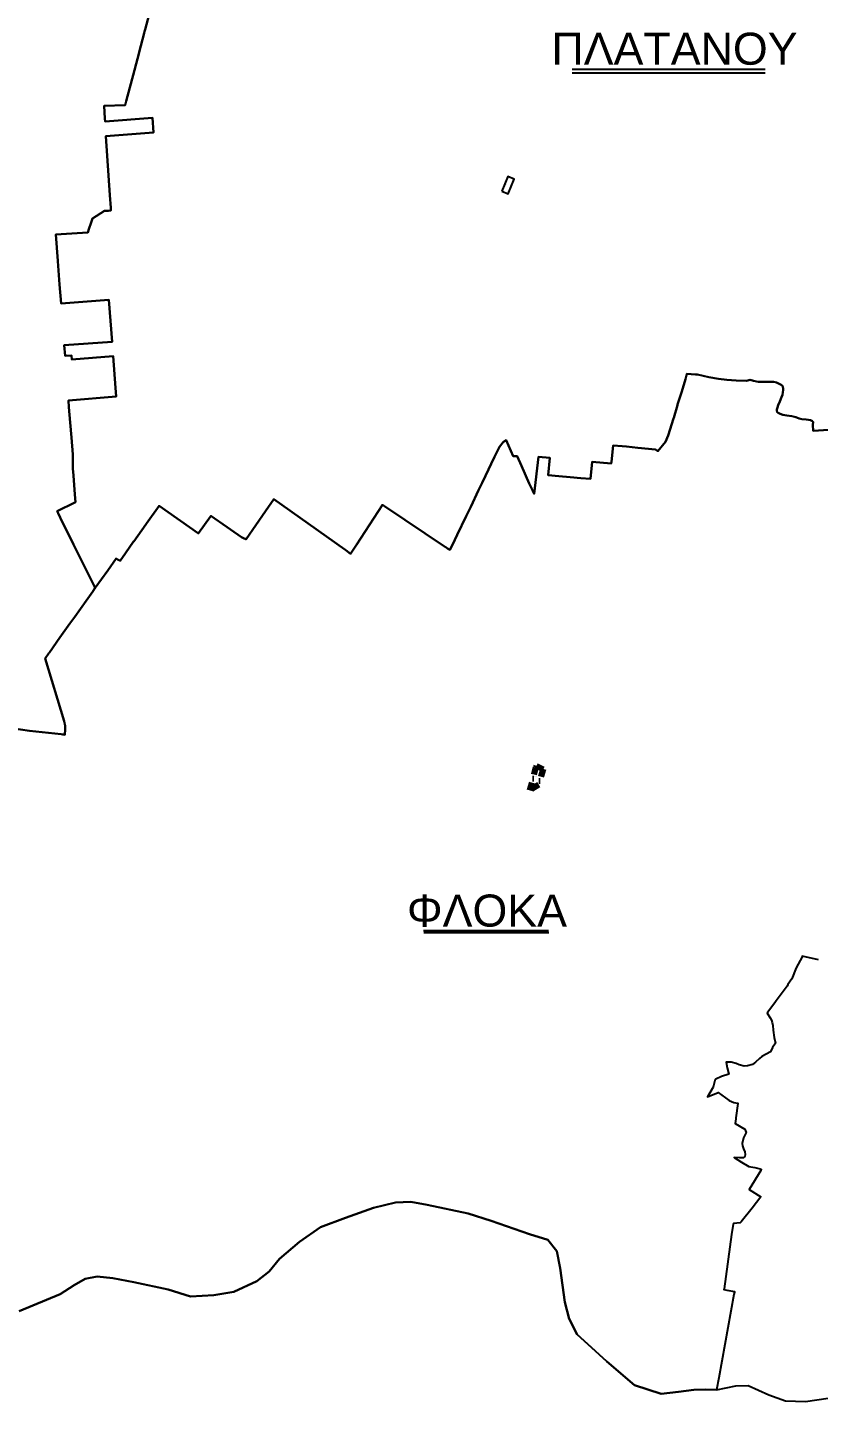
# Model space of a CAD drawing. Header units: metres. Extents: x 245125 to 394351, y 270578 to 4233311.
# Drawn here: x 287054 to 289523, y 4167088 to 4171379 of the extents above; entities that cross this region are included whole.
import ezdxf
from ezdxf.enums import TextEntityAlignment as Align
from ezdxf.lldxf.tags import DXFTag

# ---------------------------------------------------------------- set-up
doc = ezdxf.new("R2010")
doc.units = ezdxf.units.M
doc.linetypes.add('DASHDOT', pattern=[25.4, 12.7, -6.35, 0, -6.35])
for name, color, linetype in [('4495-(228-329)', 103, 'Continuous'), ('ASTOTA', 7, 'Continuous'), ('topo2013', 66, 'Continuous'), ('topo2019', 6, 'Continuous'), ('ΗΛΕΙΑ_Ονομασία ΟΤΑ_ΟΚΧΕ', 6, 'Continuous')]:
    doc.layers.add(name, color=color, linetype=linetype)
doc.styles.add('ARIAL', font='arial.ttf')
doc.styles.get("Standard").update_dxf_attribs({"font": 'arial.ttf'})
tags = doc.linetypes.add('HIDDEN', pattern=[0.375, 0.25, -0.125]).pattern_tags.tags
tags[6:7] = [DXFTag(74, 4), DXFTag(75, 0), DXFTag(340, '0'), DXFTag(46, 1.0), DXFTag(50, 0.0), DXFTag(44, 0.0), DXFTag(45, 0.0)]
tags[4:5] = [DXFTag(74, 4), DXFTag(75, 0), DXFTag(340, '0'), DXFTag(46, 1.0), DXFTag(50, 0.0), DXFTag(44, 0.0), DXFTag(45, 0.0)]

msp = doc.modelspace()

# ---------------------------------------------------------------- linework, layer by layer
at = {"layer": '4495-(228-329)', "color": 103}
for p, q in [((288753.9, 4171248.3), (289357.3, 4171248.3)), ((288753.9, 4171236.6), (289357.3, 4171236.6)), ((288290.4, 4168558.1), (288680.2, 4168558.1)), ((288291.6, 4168551.9), (288681.4, 4168551.9))]:
    msp.add_line(p, q, dxfattribs=at)
at = {"layer": 'ASTOTA', "color": 253, "linetype": 'HIDDEN', "ltscale": 300}
for points in [[(287450.7, 4171482.8), (287420.9, 4171372.1), (287419.4, 4171366.4), (287418.4, 4171361), (287402.6, 4171301.8), (287402.2, 4171300.3), (287387.5, 4171245), (287362, 4171148.7), (287360.8, 4171143.9), (287358.9, 4171136.2), (287292.9, 4171133.6), (287295.3, 4171094.6), (287295.9, 4171084.8), (287443.6, 4171096.3), (287447.5, 4171051.2), (287298.8, 4171039.7), (287302.9, 4170977.7), (287310.9, 4170855.2), (287313.5, 4170815.2), (287313.9, 4170808.7), (287314, 4170806.9), (287306.6, 4170806.4), (287294.1, 4170805.9), (287256.5, 4170782.5), (287253.4, 4170772.5), (287251.5, 4170766.4), (287246.6, 4170752.4), (287241.6, 4170738.3), (287141.8, 4170732.4), (287148.1, 4170650), (287148.2, 4170648.5), (287153.8, 4170576.3), (287158.4, 4170516.5), (287308.1, 4170528.6), (287317.6, 4170397.1), (287168.3, 4170386.1), (287170.9, 4170353.3), (287190.6, 4170354.5), (287192.2, 4170341.5), (287320.8, 4170352.2), (287328.5, 4170252.8), (287330.6, 4170225.7), (287181.6, 4170213.6), (287183.2, 4170192.9), (287187, 4170144.6), (287190.8, 4170098.6), (287190.9, 4170097.7), (287195.4, 4170044.6), (287195.5, 4170026.5), (287195.5, 4170025.6), (287195.6, 4170001.2), (287197.1, 4169979.8), (287201.2, 4169920.1), (287203.7, 4169895.9), (287201.4, 4169894.8), (287146.1, 4169867.9), (287149.3, 4169861.4), (287155.9, 4169848.1), (287156.6, 4169846.5), (287157, 4169845.8), (287197.3, 4169764.5), (287201.8, 4169755.5), (287265.1, 4169628.4), (287263.6, 4169626.2), (287257.3, 4169617.3), (287236.6, 4169588.3), (287201, 4169538.3), (287186.3, 4169517.8), (287154.7, 4169473.8), (287121.9, 4169427.1), (287120.3, 4169424.8), (287108.5, 4169408.1), (287168.1, 4169212.1), (287170.8, 4169197.9), (287171.2, 4169187.2), (287170, 4169170.1), (287166.3, 4169170.5), (287162.9, 4169170.9), (287159.3, 4169171.3), (287158.8, 4169171.3), (287060.1, 4169182.3), (286947, 4169199.1)], [(289555.2, 4170122.1), (289507.2, 4170118.6), (289506.2, 4170118.5), (289506, 4170137.8), (289506.4, 4170146.7), (289504.4, 4170149.5), (289498, 4170152), (289492, 4170153.6), (289485.3, 4170154), (289471.4, 4170155), (289463.4, 4170157.2), (289452.7, 4170161.5), (289439.6, 4170164.7), (289425, 4170166.4), (289412.4, 4170168.5), (289403.7, 4170171.9), (289397.4, 4170175.2), (289394.3, 4170177.2), (289393.6, 4170181.2), (289393.7, 4170185.2), (289394.9, 4170192.3), (289397.4, 4170199), (289402.3, 4170211.1), (289408, 4170223.7), (289410.7, 4170230.9), (289412.5, 4170240.2), (289413.2, 4170246.5), (289413.1, 4170251.4), (289411.7, 4170256.7), (289409.9, 4170260.1), (289406.7, 4170262.9), (289401, 4170266.1), (289392.1, 4170269.9), (289384.4, 4170272.1), (289376.3, 4170272.1), (289364.7, 4170272), (289349.3, 4170271.9), (289334.6, 4170272.5), (289320.4, 4170275.3), (289310.1, 4170278.4), (289298.5, 4170275.5), (289265.8, 4170276.3), (289237.1, 4170278.4), (289211, 4170281.1), (289181, 4170286.1), (289145.9, 4170294.6), (289139.5, 4170295.1), (289112.4, 4170297.1), (289108, 4170280.1), (289096.7, 4170242), (289095, 4170236), (289084.5, 4170204.6), (289083.2, 4170200.8), (289082.7, 4170199.3), (289071.6, 4170160), (289070.9, 4170157.8), (289054.5, 4170104.6), (289045.7, 4170084.8), (289021.6, 4170055.7), (289014.1, 4170061), (288958.9, 4170066.3), (288923.5, 4170069.7), (288910.1, 4170071), (288882.5, 4170073.7), (288877, 4170021.8), (288876.5, 4170017.2), (288875.8, 4170017.3), (288816.6, 4170022.6), (288811.7, 4169968.6), (288781.7, 4169971.4), (288748.4, 4169974.5), (288712.2, 4169977.8), (288679.7, 4169980.9), (288684.4, 4170034.8), (288649.4, 4170038.1), (288636, 4169921.9), (288630.8, 4169934.1), (288620.4, 4169954.9), (288596.3, 4170009.6), (288583, 4170039.6), (288577.1, 4170039.6), (288570, 4170039.6), (288548.2, 4170090.3), (288539.8, 4170084.7), (288538.6, 4170084), (288527.5, 4170069.5), (288512.2, 4170037.4), (288501.8, 4170015.8), (288493.2, 4169997.9), (288484, 4169978.7), (288473.4, 4169956.7), (288462.2, 4169933.4), (288437.5, 4169881.9), (288423.4, 4169852.5), (288395.6, 4169794.5), (288380.6, 4169763.3), (288372.8, 4169746.9), (288365.3, 4169751.9), (288359.6, 4169755.6), (288358.9, 4169756.1), (288168.2, 4169883.7), (288162.5, 4169887.5), (288080.7, 4169762.8), (288062.6, 4169735.2), (288047.5, 4169745.9), (288044, 4169748.4), (287930.1, 4169829.3), (287823.2, 4169905.3), (287797.3, 4169868.2), (287736, 4169780.5), (287735, 4169781), (287728.5, 4169784.1), (287722, 4169787.2), (287653.4, 4169835.2), (287650.4, 4169837.3), (287626.5, 4169854), (287625.5, 4169852.4), (287625, 4169851.8), (287624.8, 4169851.5), (287588.1, 4169798.9), (287587.5, 4169797.9), (287464.5, 4169885.2), (287424.8, 4169829.2), (287423, 4169826.6), (287385.5, 4169773.7), (287384.9, 4169772.9), (287359.3, 4169736.8), (287342.6, 4169713.2), (287341.6, 4169713.7), (287336.6, 4169716.5), (287330.5, 4169719.9), (287304.2, 4169683), (287265.1, 4169628.4), (287201.8, 4169755.5), (287197.3, 4169764.5), (287157, 4169845.8), (287156.6, 4169846.5), (287155.9, 4169848.1), (287149.3, 4169861.4), (287146.1, 4169867.9), (287201.4, 4169894.8), (287203.7, 4169895.9), (287201.2, 4169920.1), (287197.1, 4169979.8), (287195.6, 4170001.2), (287195.5, 4170025.6), (287195.5, 4170026.5), (287195.4, 4170044.6), (287190.9, 4170097.7), (287190.8, 4170098.6), (287187, 4170144.6), (287183.2, 4170192.9), (287181.6, 4170213.6), (287330.6, 4170225.7), (287328.5, 4170252.8), (287320.8, 4170352.2), (287192.2, 4170341.5), (287190.6, 4170354.5), (287170.9, 4170353.3), (287168.3, 4170386.1), (287317.6, 4170397.1), (287308.1, 4170528.6), (287158.4, 4170516.5), (287153.8, 4170576.3), (287148.2, 4170648.5), (287148.1, 4170650), (287141.8, 4170732.4), (287241.6, 4170738.3), (287246.6, 4170752.4), (287251.5, 4170766.4), (287253.4, 4170772.5), (287256.5, 4170782.5), (287294.1, 4170805.9), (287306.6, 4170806.4), (287314, 4170806.9), (287313.9, 4170808.7), (287313.5, 4170815.2), (287310.9, 4170855.2), (287302.9, 4170977.7), (287298.8, 4171039.7), (287447.5, 4171051.2), (287443.6, 4171096.3), (287295.9, 4171084.8), (287295.3, 4171094.6), (287292.9, 4171133.6), (287358.9, 4171136.2), (287360.8, 4171143.9), (287362, 4171148.7), (287387.5, 4171245), (287402.2, 4171300.3), (287402.6, 4171301.8), (287418.4, 4171361), (287419.4, 4171366.4), (287420.9, 4171372.1), (287450.7, 4171482.8)], [(286947, 4169199.1), (287060.1, 4169182.3), (287158.8, 4169171.3), (287159.3, 4169171.3), (287162.9, 4169170.9), (287166.3, 4169170.5), (287170, 4169170.1), (287171.2, 4169187.2), (287170.8, 4169197.9), (287168.1, 4169212.1), (287108.5, 4169408.1), (287120.3, 4169424.8), (287121.9, 4169427.1), (287154.7, 4169473.8), (287186.3, 4169517.8), (287201, 4169538.3), (287236.6, 4169588.3), (287257.3, 4169617.3), (287265.1, 4169628.4), (287304.2, 4169683), (287330.5, 4169719.9), (287336.6, 4169716.5), (287341.6, 4169713.7), (287342.6, 4169713.2), (287359.3, 4169736.8), (287384.9, 4169772.9), (287385.5, 4169773.7), (287423, 4169826.6), (287424.8, 4169829.2), (287464.5, 4169885.2), (287587.5, 4169797.9), (287588.1, 4169798.9), (287624.8, 4169851.5), (287625, 4169851.8), (287625.5, 4169852.4), (287626.5, 4169854), (287650.4, 4169837.3), (287653.4, 4169835.2), (287722, 4169787.2), (287728.5, 4169784.1), (287735, 4169781), (287736, 4169780.5), (287797.3, 4169868.2), (287823.2, 4169905.3), (287930.1, 4169829.3), (288044, 4169748.4), (288047.5, 4169745.9), (288062.6, 4169735.2), (288080.7, 4169762.8), (288162.5, 4169887.5), (288168.2, 4169883.7), (288358.9, 4169756.1), (288359.6, 4169755.6), (288365.3, 4169751.9), (288372.8, 4169746.9), (288380.6, 4169763.3), (288395.6, 4169794.5), (288423.4, 4169852.5), (288437.5, 4169881.9), (288462.2, 4169933.4), (288473.4, 4169956.7), (288484, 4169978.7), (288493.2, 4169997.9), (288501.8, 4170015.8), (288512.2, 4170037.4), (288527.5, 4170069.5), (288538.6, 4170084), (288539.8, 4170084.7), (288548.2, 4170090.3), (288570, 4170039.6), (288577.1, 4170039.6), (288583, 4170039.6), (288596.3, 4170009.6), (288620.4, 4169954.9), (288630.8, 4169934.1), (288636, 4169921.9), (288649.4, 4170038.1), (288684.4, 4170034.8), (288679.7, 4169980.9), (288712.2, 4169977.8), (288748.4, 4169974.5), (288781.7, 4169971.4), (288811.7, 4169968.6), (288816.6, 4170022.6), (288875.8, 4170017.3), (288876.5, 4170017.2), (288877, 4170021.8), (288882.5, 4170073.7), (288910.1, 4170071), (288923.5, 4170069.7), (288958.9, 4170066.3), (289014.1, 4170061), (289021.6, 4170055.7), (289045.7, 4170084.8), (289054.5, 4170104.6), (289070.9, 4170157.8), (289071.6, 4170160), (289082.7, 4170199.3), (289083.2, 4170200.8), (289084.5, 4170204.6), (289095, 4170236), (289096.7, 4170242), (289108, 4170280.1), (289112.4, 4170297.1), (289139.5, 4170295.1), (289145.9, 4170294.6), (289181, 4170286.1), (289211, 4170281.1), (289237.1, 4170278.4), (289265.8, 4170276.3), (289298.5, 4170275.5), (289310.1, 4170278.4), (289320.4, 4170275.3), (289334.6, 4170272.5), (289349.3, 4170271.9), (289364.7, 4170272), (289376.3, 4170272.1), (289384.4, 4170272.1), (289392.1, 4170269.9), (289401, 4170266.1), (289406.7, 4170262.9), (289409.9, 4170260.1), (289411.7, 4170256.7), (289413.1, 4170251.4), (289413.2, 4170246.5), (289412.5, 4170240.2), (289410.7, 4170230.9), (289408, 4170223.7), (289402.3, 4170211.1), (289397.4, 4170199), (289394.9, 4170192.3), (289393.7, 4170185.2), (289393.6, 4170181.2), (289394.3, 4170177.2), (289397.4, 4170175.2), (289403.7, 4170171.9), (289412.4, 4170168.5), (289425, 4170166.4), (289439.6, 4170164.7), (289452.7, 4170161.5), (289463.4, 4170157.2), (289471.4, 4170155), (289485.3, 4170154), (289492, 4170153.6), (289498, 4170152), (289504.4, 4170149.5), (289506.4, 4170146.7), (289506, 4170137.8), (289506.2, 4170118.5), (289507.2, 4170118.6), (289555.2, 4170122.1)], [(289523.4, 4168466.9), (289472.8, 4168478.6), (289472, 4168476.2), (289453.4, 4168441.8), (289439.7, 4168407.4), (289428.1, 4168390.3), (289425.6, 4168384.9), (289412.8, 4168367.6), (289391, 4168338.5), (289386.9, 4168333), (289364, 4168302.3), (289362.8, 4168300.6), (289372.3, 4168286.1), (289376.1, 4168278.6), (289378.6, 4168271.3), (289380.3, 4168261.5), (289381.9, 4168246.9), (289384.9, 4168224.7), (289389.5, 4168206.7), (289380, 4168193.6), (289373, 4168179.6), (289346.6, 4168164.6), (289338.7, 4168159), (289326.6, 4168147.3), (289316.9, 4168140.4), (289301.8, 4168136.1), (289290.9, 4168134.9), (289275.7, 4168138.9), (289266.4, 4168143.5), (289251.2, 4168146.9), (289234.6, 4168147.7), (289237.8, 4168129.8), (289242.9, 4168109.4), (289220.5, 4168102.5), (289202.4, 4168094.5), (289200.2, 4168090.4), (289194.1, 4168069), (289176.6, 4168039), (289210.5, 4168052.2), (289244.5, 4168028), (289259.1, 4168021.3), (289272, 4168019.4), (289271.9, 4168018.4), (289265.3, 4167973.1), (289264.9, 4167970.2), (289262.8, 4167955.8), (289293.5, 4167937.6), (289297.8, 4167928.1), (289295.3, 4167923.2), (289289.2, 4167911.2), (289284.9, 4167892.9), (289286, 4167885.7), (289289.3, 4167877), (289293.1, 4167867.7), (289294.2, 4167859), (289293.2, 4167852.7), (289288.3, 4167848.6), (289277, 4167848.7), (289260.5, 4167849.5), (289283.3, 4167834.6), (289305.6, 4167821.6), (289325, 4167818.7), (289341.2, 4167814.1), (289345, 4167812.2), (289343.2, 4167809.2), (289306.7, 4167749.7), (289343.8, 4167727.1), (289316, 4167691.9), (289281.7, 4167648.7), (289279.3, 4167645.6), (289257.6, 4167643.8), (289257.3, 4167641.7), (289251.9, 4167609.2), (289228.4, 4167439.9), (289228.1, 4167437.7), (289237.3, 4167435.7), (289261.1, 4167431.4), (289260.6, 4167429.2), (289259.2, 4167422.1), (289212, 4167161), (289205.4, 4167124.5), (289169.5, 4167125.1), (289133.7, 4167124), (289086.3, 4167117.5), (289032.3, 4167112), (288948.6, 4167138.7), (288862.7, 4167212.4), (288803.3, 4167266.7), (288769.9, 4167296.9), (288744.4, 4167345.8), (288731.6, 4167398.3), (288717.1, 4167503.7), (288706.4, 4167557.6), (288677.8, 4167592), (288621.3, 4167610), (288501.6, 4167651.7), (288429.7, 4167674.8), (288301.5, 4167701.6), (288250.5, 4167710.8), (288202.9, 4167709.1), (288134.3, 4167692.4), (288046.5, 4167661.5), (287968.8, 4167632.3), (287902.6, 4167586.7), (287840.3, 4167532.8), (287808.2, 4167494.1), (287769.5, 4167463), (287697.7, 4167429.7), (287635.6, 4167420), (287562.9, 4167415.9), (287493.2, 4167437.1), (287386.2, 4167460.2), (287320, 4167473.2), (287271.4, 4167477.8), (287233.5, 4167470.6), (287199.7, 4167450.7), (287156.2, 4167423.3), (287028, 4167370.2)], [(287028, 4167370.2), (287156.2, 4167423.3), (287199.7, 4167450.7), (287233.5, 4167470.6), (287271.4, 4167477.8), (287320, 4167473.2), (287386.2, 4167460.2), (287493.2, 4167437.1), (287562.9, 4167415.9), (287635.6, 4167420), (287697.7, 4167429.7), (287769.5, 4167463), (287808.2, 4167494.1), (287840.3, 4167532.8), (287902.6, 4167586.7), (287968.8, 4167632.3), (288046.5, 4167661.5), (288134.3, 4167692.4), (288202.9, 4167709.1), (288250.5, 4167710.8), (288301.5, 4167701.6), (288429.7, 4167674.8), (288501.6, 4167651.7), (288621.3, 4167610), (288677.8, 4167592), (288706.4, 4167557.6), (288717.1, 4167503.7), (288731.6, 4167398.3), (288744.4, 4167345.8), (288769.9, 4167296.9), (288803.3, 4167266.7), (288862.7, 4167212.4), (288948.6, 4167138.7), (289032.3, 4167112), (289086.3, 4167117.5), (289133.7, 4167124), (289169.5, 4167125.1), (289205.4, 4167124.5), (289265, 4167136.1), (289303.6, 4167137.1), (289368.8, 4167108.3), (289419.9, 4167089.9), (289482.8, 4167087.5), (289553.2, 4167098.4)], [(287028, 4167370.2), (287156.2, 4167423.3), (287199.7, 4167450.7), (287233.5, 4167470.6), (287271.4, 4167477.8), (287320, 4167473.2), (287386.2, 4167460.2), (287493.2, 4167437.1), (287562.9, 4167415.9), (287635.6, 4167420), (287697.7, 4167429.7), (287769.5, 4167463), (287808.2, 4167494.1), (287840.3, 4167532.8), (287902.6, 4167586.7), (287968.8, 4167632.3), (288046.5, 4167661.5), (288134.3, 4167692.4), (288202.9, 4167709.1), (288250.5, 4167710.8), (288301.5, 4167701.6), (288429.7, 4167674.8), (288501.6, 4167651.7), (288621.3, 4167610), (288677.8, 4167592), (288706.4, 4167557.6), (288717.1, 4167503.7), (288731.6, 4167398.3), (288744.4, 4167345.8), (288769.9, 4167296.9), (288803.3, 4167266.7), (288862.7, 4167212.4), (288948.6, 4167138.7), (289032.3, 4167112), (289086.3, 4167117.5), (289133.7, 4167124), (289169.5, 4167125.1), (289205.4, 4167124.5), (289265, 4167136.1), (289303.6, 4167137.1), (289368.8, 4167108.3), (289419.9, 4167089.9), (289482.8, 4167087.5), (289553.2, 4167098.4)]]:
    msp.add_lwpolyline(points, dxfattribs=at)
at = {"layer": 'topo2013', "color": 66, "linetype": 'DASHDOT', "lineweight": 80, "ltscale": 2}
msp.add_lwpolyline([(288648.7, 4169013.4), (288622.6, 4168996.4), (288641.2, 4169067.6), (288642.8, 4169072.7), (288663.5, 4169062.3)], close=True, dxfattribs=at)
at = {"layer": 'topo2019', "color": 6, "ltscale": 2}
msp.add_lwpolyline([(288534.2, 4170867.3), (288554.6, 4170859.1), (288573.4, 4170905.4), (288553, 4170913.7)], close=True, dxfattribs=at)

# ---------------------------------------------------------------- texts
at = {"layer": 'topo2013', "color": 66, "ltscale": 2, "insert": (288636.6, 4169041.4), "char_height": 1, "width": 3.661, "attachment_point": 1}
msp.add_mtext('ΧΡΙΣΤΟΔΟΥΛΟΠΟΥΛΟΣ-13', dxfattribs=at)
at = {"layer": 'topo2019', "color": 6, "ltscale": 2, "insert": (288549.6, 4170887.4), "char_height": 1, "width": 3.661, "attachment_point": 1}
msp.add_mtext('ΒΑΣΙΛΑΚΗ-19', dxfattribs=at)
at = {"layer": 'ΗΛΕΙΑ_Ονομασία ΟΤΑ_ΟΚΧΕ', "color": 253, "style": 'ARIAL'}
for s, p in [('ΠΛΑΤΑΝΟΥ', (289073.7, 4171312.4)), ('ΦΛΟΚΑ', (288488.2, 4168620.8))]:
    msp.add_text(s, height=100, dxfattribs=at).set_placement(p, align=Align.MIDDLE)

doc.saveas('drawing.dxf')
